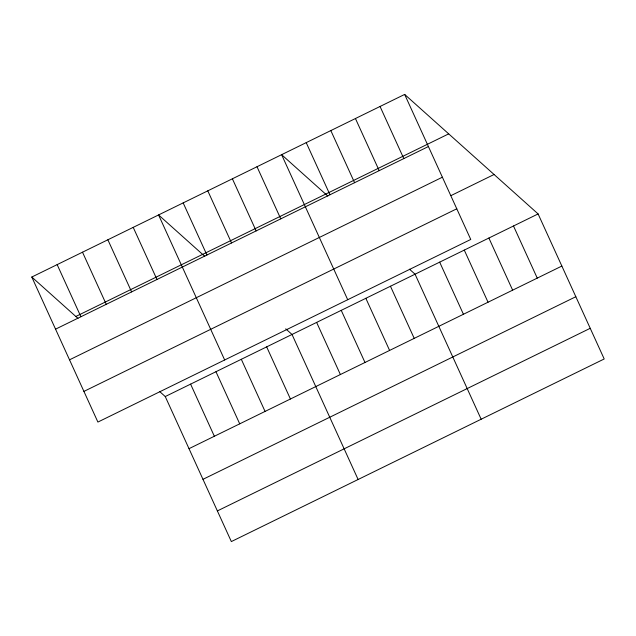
<?xml version="1.0" encoding="UTF-8"?>
<svg xmlns="http://www.w3.org/2000/svg" width="636" height="636" viewBox="0 0 636 636"><rect width="100%" height="100%" fill="white"/><g stroke="black" fill="none" stroke-linecap="round" stroke-linejoin="round"><path stroke-width="0.95" d="M404.655 94.422L470.751 239.454L97.896 422.065L31.8 277.034L404.655 94.422L538.104 213.935L604.2 358.966L231.345 541.578L165.249 396.546L159.66 391.538M75.835 316.474L448.698 133.862M55.555 329.154L428.41 146.542M69.523 359.817L442.386 177.206M451.003 195.586L494.069 174.495M83.92 391.402L456.775 208.791M165.249 396.546L538.104 213.935M189.003 448.674L561.858 266.063M202.979 479.329L575.834 296.718M217.369 510.923L590.224 328.311M327.81 196.055L281.613 154.683L347.709 299.715M409.473 269.187L415.062 274.195L481.158 419.227M204.768 256.316L158.571 214.944L224.667 359.976M285.731 328.828L292.019 334.464L358.116 479.496M31.8 277.034L77.997 318.405M513.498 225.987L537.253 278.115M488.885 238.039L512.64 290.167M464.28 250.091L488.035 302.219M380.05 106.474L403.804 158.595M439.675 262.143L463.429 314.271M355.437 118.527L379.191 170.647M330.831 130.579L354.586 182.699M390.456 286.248L414.211 338.376M306.218 142.631L329.973 194.751M365.843 298.308L389.598 350.428M341.238 310.36L364.992 362.48M257.008 166.735L280.762 218.856M316.633 322.412L340.387 374.532M232.394 178.788L256.149 230.908M207.789 190.84L231.544 242.96M266.667 346.882L290.421 399.003M183.176 202.892L206.931 255.012M241.314 359.3L265.069 411.42M215.962 371.71L239.716 423.838M133.218 227.362L156.973 279.482M190.601 384.128L214.356 436.256M107.866 239.78L131.62 291.9M82.505 252.198L106.26 304.318M57.153 264.616L80.907 316.736"/></g></svg>
